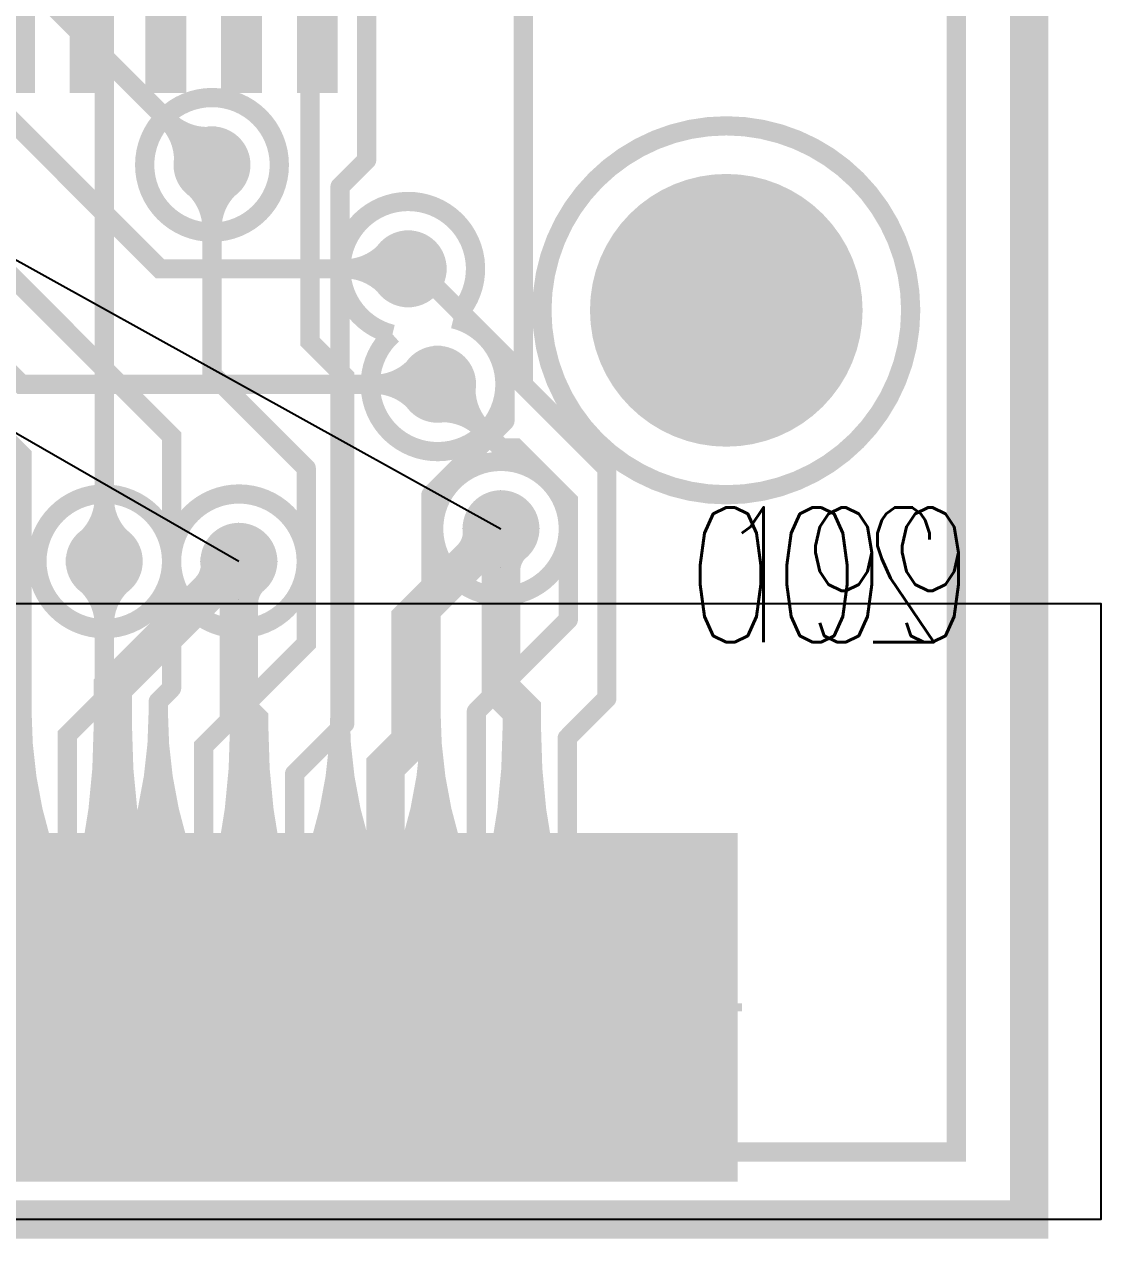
# Model space of a CAD drawing. Extents: x -4539 to 5978, y -4736 to 3041.
# Drawn here: x 2400.2 to 2680, y -5 to 310.5 of the extents above; entities that cross this region are included whole.
import ezdxf

# ---------------------------------------------------------------- set-up
doc = ezdxf.new("R2010")
doc.units = 0
for name, pattern in [('KEEPOUT_00000100', [2, 1, 1]), ('SIG_105', [2, 1, 1]), ('SIG_107', [2, 1, 1]), ('SIG_110', [2, 1, 1]), ('SIG_111', [2, 1, 1]), ('SIG_167', [2, 1, 1]), ('SIG_173', [2, 1, 1]), ('SIG_176', [2, 1, 1]), ('SIG_196', [2, 1, 1]), ('SIG_43', [2, 1, 1]), ('SIG_50', [2, 1, 1]), ('SIG_96', [2, 1, 1]), ('TRMIDX_4096', [2, 1, 1])]:
    doc.linetypes.add(name, pattern=pattern)
doc.layers.get('0').update_dxf_attribs({"color": 254, "linetype": 'CONTINUOUS'})
for name, color, linetype in [('BOARD_OUTLINE_00', 254, 'CONTINUOUS'), ('DIMENSION7_24', 254, 'CONTINUOUS'), ('DRIL_NPLTE_THRU_01', 16, 'CONTINUOUS'), ('DRIL_NPLTE_THRU_02', 2, 'CONTINUOUS'), ('DRIL_NPLTE_THRU_03', 34, 'CONTINUOUS'), ('DRIL_NPLTE_THRU_04', 96, 'CONTINUOUS'), ('DRIL_NPLTE_THRU_05', 6, 'CONTINUOUS'), ('DRIL_NPLTE_THRU_06', 176, 'CONTINUOUS'), ('DRIL_PLTE_THRU_01', 16, 'CONTINUOUS'), ('DRIL_PLTE_THRU_02', 2, 'CONTINUOUS'), ('DRIL_PLTE_THRU_03', 34, 'CONTINUOUS'), ('DRIL_PLTE_THRU_04', 96, 'CONTINUOUS'), ('DRIL_PLTE_THRU_05', 6, 'CONTINUOUS'), ('DRIL_PLTE_THRU_06', 176, 'CONTINUOUS'), ('DRIL_SYMBOL', 254, 'CONTINUOUS'), ('KEEPOUT_00', 43, 'CONTINUOUS'), ('LINK_00', 254, 'CONTINUOUS'), ('PADS_BOT', 5, 'CONTINUOUS'), ('PADS_INNER', 1, 'CONTINUOUS'), ('PADS_TOP', 1, 'CONTINUOUS'), ('PART_TOP_2DLINE_00', 6, 'CONTINUOUS'), ('POUR_OUTLINE_02', 56, 'CONTINUOUS'), ('POUR_OUTLINE_05', 216, 'CONTINUOUS'), ('POUR_VIATHERM_02', 56, 'CONTINUOUS'), ('POUR_VOID_02', 56, 'CONTINUOUS'), ('POUR_VOID_05', 216, 'CONTINUOUS'), ('TEAR_01', 1, 'CONTINUOUS'), ('TEAR_03', 43, 'CONTINUOUS'), ('TEAR_06', 5, 'CONTINUOUS'), ('TEXT_26', 6, 'CONTINUOUS'), ('TEXT_29', 130, 'CONTINUOUS'), ('TRACE_01', 1, 'CONTINUOUS'), ('TRACE_03', 43, 'CONTINUOUS'), ('TRACE_06', 5, 'CONTINUOUS'), ('VIAPTS', 1, 'CONTINUOUS')]:
    doc.layers.add(name, color=color, linetype=linetype)
doc.styles.add('W5', font='simplex', dxfattribs={"width": 0.75})

# ---------------------------------------------------------------- blocks, each defined once
blk = doc.blocks.new('BOARD_10')
at = {"layer": 'BOARD_OUTLINE_00', "const_width": 10}
blk.add_lwpolyline([(500, 274.8031496063), (500, -433.8582677165, -1), (500, -591.3385826772), (500, -1300), (1120.0787401575, -1300), (1120.0787401575, -1162.2047244094, -1), (1159.4488188976, -1162.2047244094), (1159.4488188976, -1300), (3161.4173228346, -1300), (3161.4173228346, -591.3385826772, -1), (3161.4173228346, -433.8582677165), (3161.4173228346, 274.8031496063)], format="xyb", close=True, dxfattribs=at)
blk = doc.blocks.new('D_2dfeghi_14')
at = {"layer": 'DIMENSION7_24', "linetype": 'TRMIDX_4096', "const_width": 1}
blk.add_lwpolyline([(0, 0), (0.0262467192, 0)], dxfattribs=at)
blk = doc.blocks.new('POUR_VOID_422')
at = {"layer": 'POUR_VOID_02', "const_width": 5}
blk.add_lwpolyline([(-3768.5002099738, -6226, 1), (-3733.4997900262, -6226, 1)], format="xyb", close=True, dxfattribs=at)
blk = doc.blocks.new('POUR_VOID_421')
at = {"layer": 'POUR_VOID_02', "const_width": 5}
blk.add_lwpolyline([(-3796.5002099738, -6329, 1), (-3761.4997900262, -6329, 1)], format="xyb", close=True, dxfattribs=at)
blk = doc.blocks.new('POUR_VOID_420')
at = {"layer": 'POUR_VOID_02', "const_width": 5}
blk.add_lwpolyline([(-3688.2677690289, -6265.9850656168, -4.0390839164), (-3704.0926246719, -6270.0149343832, -4.0390839164)], format="xyb", close=True, dxfattribs=at)
blk = doc.blocks.new('POUR_VOID_419')
at = {"layer": 'POUR_VOID_02', "const_width": 5}
blk.add_lwpolyline([(-3665.2561154856, -6263.7795275591, 1), (-3569.3895538058, -6263.7795275591, 1)], format="xyb", close=True, dxfattribs=at)
blk = doc.blocks.new('POUR_OUTLINE_418')
at = {"layer": 'POUR_OUTLINE_02', "const_width": 5}
blk.add_lwpolyline([(-3557.5, -5612.5), (-3557.5, -4942.5), (-6182.5, -4942.5), (-6182.5, -5617.5), (-6166.4375853018, -5617.5, -0.6912168539), (-6166.4375853018, -5802.5), (-6182.5, -5802.5), (-6182.5, -6482.5), (-5597.5, -6482.5), (-5597.5, -6359.8254855643, -0.1219180339), (-5590.7567979003, -6342.9308923885, -5.5162103576), (-5582.0691076115, -6334.2432020997, -0.5646462923), (-5522.5, -6359.8254855643), (-5522.5, -6482.5), (-3557.5, -6482.5), (-3557.5, -5807.5), (-3558.6176115486, -5807.5, -0.8063026749), (-3558.6176115486, -5612.5)], format="xyb", close=True, dxfattribs=at)
for name in ['POUR_VOID_422', 'POUR_VOID_419', 'POUR_VOID_420', 'POUR_VOID_421']:
    blk.add_blockref(name, (0, 0))
blk = doc.blocks.new('POUR_VIATHERM_809')
at = {"layer": 'POUR_VIATHERM_02'}
for points in [[(-3675.8823622047, -6310.5270341207), (-3675.8823622047, -6310.5270341207)], [(-3685.8823622047, -6320.5270341207), (-3685.8823622047, -6320.5270341207)], [(-3665.8823622047, -6320.5270341207), (-3665.8823622047, -6320.5270341207)], [(-3675.8823622047, -6330.5270341207), (-3675.8823622047, -6330.5270341207)]]:
    blk.add_lwpolyline(points, dxfattribs=at)
blk = doc.blocks.new('POUR_VIATHERM_810')
at = {"layer": 'POUR_VIATHERM_02'}
for points in [[(-3744, -6319), (-3744, -6319)], [(-3754, -6329), (-3754, -6329)], [(-3734, -6329), (-3734, -6329)], [(-3744, -6339), (-3744, -6339)]]:
    blk.add_lwpolyline(points, dxfattribs=at)
blk = doc.blocks.new('POUR_HEADER_0')
for name in ['POUR_OUTLINE_418', 'POUR_VIATHERM_809', 'POUR_VIATHERM_810']:
    blk.add_blockref(name, (6185, 6485))
blk = doc.blocks.new('POUR_VOID_169')
at = {"layer": 'POUR_VOID_05', "const_width": 5}
blk.add_lwpolyline([(-3836.7514698163, -6307.2512598425, 1), (-3801.7510498688, -6307.2512598425, 1)], format="xyb", close=True, dxfattribs=at)
blk = doc.blocks.new('POUR_VOID_167')
at = {"layer": 'POUR_VOID_05', "const_width": 5}
blk.add_lwpolyline([(-3768.5002099738, -6226, 1), (-3733.4997900262, -6226, 1)], format="xyb", close=True, dxfattribs=at)
blk = doc.blocks.new('POUR_VOID_166')
at = {"layer": 'POUR_VOID_05', "const_width": 5}
blk.add_lwpolyline([(-3761.5, -6328.9142782152, -408.3000609367), (-3761.5, -6329.0857217848, -408.3000609366)], format="xyb", close=True, dxfattribs=at)
blk = doc.blocks.new('POUR_VOID_165')
at = {"layer": 'POUR_VOID_05', "const_width": 5}
blk.add_lwpolyline([(-3688.2677690289, -6265.9850656168, -4.0390839164), (-3704.0926246719, -6270.0149343832, -4.0390839164)], format="xyb", close=True, dxfattribs=at)
blk = doc.blocks.new('POUR_VOID_164')
at = {"layer": 'POUR_VOID_05', "const_width": 5}
blk.add_lwpolyline([(-3665.2561154856, -6263.7795275591, 1), (-3569.3895538058, -6263.7795275591, 1)], format="xyb", close=True, dxfattribs=at)
blk = doc.blocks.new('POUR_VOID_163')
at = {"layer": 'POUR_VOID_05', "const_width": 5}
blk.add_lwpolyline([(-3693.3825721785, -6320.5270341207, 1), (-3658.382152231, -6320.5270341207, 1)], format="xyb", close=True, dxfattribs=at)
blk = doc.blocks.new('POUR_OUTLINE_162')
at = {"layer": 'POUR_OUTLINE_05', "const_width": 5}
blk.add_lwpolyline([(-3557.5, -5612.5), (-3557.5, -4942.5), (-6182.5, -4942.5), (-6182.5, -5617.5), (-6166.4375853018, -5617.5, -0.6912168539), (-6166.4375853018, -5802.5), (-6182.5, -5802.5), (-6182.5, -6482.5), (-5597.5, -6482.5), (-5597.5, -6359.8254855643, -0.1219180339), (-5590.7567979003, -6342.9308923885, -0.7113106089), (-5613.5581364829, -6318.9873753281, -4.1851028447), (-5600.7367979003, -6309.7151181102, -0.5975801462), (-5582.0691076115, -6334.2432020997, -0.5646462923), (-5522.5, -6359.8254855643), (-5522.5, -6482.5), (-3557.5, -6482.5), (-3557.5, -5807.5), (-3558.6176115486, -5807.5, -0.8063026749), (-3558.6176115486, -5612.5)], format="xyb", close=True, dxfattribs=at)
for name in ['POUR_VOID_167', 'POUR_VOID_164', 'POUR_VOID_165', 'POUR_VOID_169', 'POUR_VOID_163', 'POUR_VOID_166']:
    blk.add_blockref(name, (0, 0))
blk = doc.blocks.new('POUR_HEADER_3')
blk.add_blockref('POUR_OUTLINE_162', (6185, 6485))
blk = doc.blocks.new('KEEPOUT_20')
at = {"layer": 'KEEPOUT_00', "linetype": 'KEEPOUT_00000100'}
blk.add_lwpolyline([(0, 44.5898950131), (2718.0972178478, 44.5898950131), (2718.0972178478, -115.4101049869), (0, -115.4101049869)], close=True, dxfattribs=at)
blk = doc.blocks.new('PART_BODY_TOP_8')
at = {"layer": 'PART_TOP_2DLINE_00', "const_width": 5}
blk.add_lwpolyline([(0, 0), (0, 708.6614173228), (0.4326509186, 708.6614173228, 1), (0.4326509186, 866.1417322835), (0, 866.1417322835), (0, 1181.1023622047), (2661.4173228346, 1181.1023622047), (2661.4173228346, 866.1417322835), (2661.3927296588, 866.1417322835, 1), (2661.3927296588, 708.6614173228), (2661.4173228346, 708.6614173228), (2661.4173228346, 0), (659.4488188976, 0), (659.4488188976, 137.9472965879, 1), (620.0787401575, 137.9472965879), (620.0787401575, 0)], format="xyb", close=True, dxfattribs=at)
blk = doc.blocks.new('DRIL_SYMBOL_0')
at = {"layer": 'DRIL_SYMBOL', "const_width": 2}
for points in [[(0, -10), (0, 10)], [(-10, 0), (10, 0)]]:
    blk.add_lwpolyline(points, dxfattribs=at)
blk = doc.blocks.new('DRIL_HOLE_0')
blk.add_lwpolyline([(0, 0, 1), (0, 0, 1)], format="xyb", close=True)
blk.add_blockref('DRIL_SYMBOL_0', (0, 0))
blk = doc.blocks.new('PAD_2')
blk.add_lwpolyline([(0, 0, 1), (0, 0, 1)], format="xyb", close=True)
blk = doc.blocks.new('PAD_10')
at = {"const_width": 17.7165354331}
blk.add_lwpolyline([(-45.2755905512, 0), (45.2755905512, 0)], dxfattribs=at)
blk = doc.blocks.new('STK_TOP_13')
at = {"layer": 'DRIL_NPLTE_THRU_01'}
blk.add_blockref('DRIL_HOLE_0', (0, 0), dxfattribs=at)
at = {"layer": 'DRIL_NPLTE_THRU_02'}
blk.add_blockref('DRIL_HOLE_0', (0, 0), dxfattribs=at)
at = {"layer": 'DRIL_NPLTE_THRU_03'}
blk.add_blockref('DRIL_HOLE_0', (0, 0), dxfattribs=at)
at = {"layer": 'DRIL_NPLTE_THRU_04'}
blk.add_blockref('DRIL_HOLE_0', (0, 0), dxfattribs=at)
at = {"layer": 'DRIL_NPLTE_THRU_05'}
blk.add_blockref('DRIL_HOLE_0', (0, 0), dxfattribs=at)
at = {"layer": 'DRIL_NPLTE_THRU_06'}
blk.add_blockref('DRIL_HOLE_0', (0, 0), dxfattribs=at)
at = {"layer": 'PADS_BOT'}
blk.add_blockref('PAD_2', (0, 0), dxfattribs=at)
at = {"layer": 'PADS_INNER'}
blk.add_blockref('PAD_2', (0, 0), dxfattribs=at)
at = {"layer": 'PADS_TOP', "rotation": 90}
blk.add_blockref('PAD_10', (0, 0), dxfattribs=at)
blk = doc.blocks.new('STK_TOP_12')
at = {"layer": 'DRIL_NPLTE_THRU_01'}
blk.add_blockref('DRIL_HOLE_0', (0, 0), dxfattribs=at)
at = {"layer": 'DRIL_NPLTE_THRU_02'}
blk.add_blockref('DRIL_HOLE_0', (0, 0), dxfattribs=at)
at = {"layer": 'DRIL_NPLTE_THRU_03'}
blk.add_blockref('DRIL_HOLE_0', (0, 0), dxfattribs=at)
at = {"layer": 'DRIL_NPLTE_THRU_04'}
blk.add_blockref('DRIL_HOLE_0', (0, 0), dxfattribs=at)
at = {"layer": 'DRIL_NPLTE_THRU_05'}
blk.add_blockref('DRIL_HOLE_0', (0, 0), dxfattribs=at)
at = {"layer": 'DRIL_NPLTE_THRU_06'}
blk.add_blockref('DRIL_HOLE_0', (0, 0), dxfattribs=at)
at = {"layer": 'PADS_BOT', "rotation": 90}
blk.add_blockref('PAD_10', (0, 0), dxfattribs=at)
at = {"layer": 'PADS_INNER'}
blk.add_blockref('PAD_2', (0, 0), dxfattribs=at)
at = {"layer": 'PADS_TOP'}
blk.add_blockref('PAD_2', (0, 0), dxfattribs=at)
blk = doc.blocks.new('DRIL_SYMBOL_70$8661417323')
at = {"layer": 'DRIL_SYMBOL', "const_width": 2}
for points in [[(0, -10), (0, 10)], [(-10, 0), (10, 0)]]:
    blk.add_lwpolyline(points, dxfattribs=at)
blk = doc.blocks.new('DRIL_HOLE_70$8661417323')
at = {"const_width": 35.4330708661}
blk.add_lwpolyline([(-17.7165354331, 0, 1), (17.7165354331, 0, 1)], format="xyb", close=True, dxfattribs=at)
blk.add_blockref('DRIL_SYMBOL_70$8661417323', (0, 0))
blk = doc.blocks.new('PAD_11')
at = {"const_width": 35.4330708661}
blk.add_lwpolyline([(0, -17.7165354331, 1), (0, 17.7165354331, 1)], format="xyb", close=True, dxfattribs=at)
blk = doc.blocks.new('STK_TOP_14')
at = {"layer": 'DRIL_NPLTE_THRU_01'}
blk.add_blockref('DRIL_HOLE_70$8661417323', (0, 0), dxfattribs=at)
at = {"layer": 'DRIL_NPLTE_THRU_02'}
blk.add_blockref('DRIL_HOLE_70$8661417323', (0, 0), dxfattribs=at)
at = {"layer": 'DRIL_NPLTE_THRU_03'}
blk.add_blockref('DRIL_HOLE_70$8661417323', (0, 0), dxfattribs=at)
at = {"layer": 'DRIL_NPLTE_THRU_04'}
blk.add_blockref('DRIL_HOLE_70$8661417323', (0, 0), dxfattribs=at)
at = {"layer": 'DRIL_NPLTE_THRU_05'}
blk.add_blockref('DRIL_HOLE_70$8661417323', (0, 0), dxfattribs=at)
at = {"layer": 'DRIL_NPLTE_THRU_06'}
blk.add_blockref('DRIL_HOLE_70$8661417323', (0, 0), dxfattribs=at)
at = {"layer": 'PADS_BOT'}
blk.add_blockref('PAD_11', (0, 0), dxfattribs=at)
at = {"layer": 'PADS_INNER'}
blk.add_blockref('PAD_11', (0, 0), dxfattribs=at)
at = {"layer": 'PADS_TOP'}
blk.add_blockref('PAD_11', (0, 0), dxfattribs=at)
blk = doc.blocks.new('SYM_TOP_10')
for name, p in [('PART_BODY_TOP_8', (0, 0)), ('STK_TOP_14', (2582.6771653543, 236.2204724409)), ('STK_TOP_13', (2399.6062992126, 55.1181102362)), ('STK_TOP_12', (2411.4173228346, 55.1181102362)), ('STK_TOP_13', (2423.2283464567, 55.1181102362)), ('STK_TOP_12', (2435.0393700787, 55.1181102362)), ('STK_TOP_13', (2446.8503937008, 55.1181102362)), ('STK_TOP_12', (2458.6614173228, 55.1181102362)), ('STK_TOP_13', (2470.4724409449, 55.1181102362)), ('STK_TOP_12', (2482.2834645669, 55.1181102362)), ('STK_TOP_13', (2494.094488189, 55.1181102362)), ('STK_TOP_12', (2505.905511811, 55.1181102362)), ('STK_TOP_13', (2517.7165354331, 55.1181102362)), ('STK_TOP_12', (2529.5275590551, 55.1181102362)), ('STK_TOP_13', (2541.3385826772, 55.1181102362)), ('STK_TOP_12', (2553.1496062992, 55.1181102362)), ('STK_TOP_13', (2564.9606299213, 55.1181102362)), ('STK_TOP_12', (2576.7716535433, 55.1181102362))]:
    blk.add_blockref(name, p)
blk = doc.blocks.new('PART_TOP_35')
blk.add_blockref('SYM_TOP_10', (0, 0))
blk = doc.blocks.new('PAD_12')
at = {"const_width": 10.6299212598}
blk.add_lwpolyline([(-27.5590551181, 0), (27.5590551181, 0)], dxfattribs=at)
blk = doc.blocks.new('STK_BOT_15')
at = {"layer": 'DRIL_NPLTE_THRU_01'}
blk.add_blockref('DRIL_HOLE_0', (0, 0), dxfattribs=at)
at = {"layer": 'DRIL_NPLTE_THRU_02'}
blk.add_blockref('DRIL_HOLE_0', (0, 0), dxfattribs=at)
at = {"layer": 'DRIL_NPLTE_THRU_03'}
blk.add_blockref('DRIL_HOLE_0', (0, 0), dxfattribs=at)
at = {"layer": 'DRIL_NPLTE_THRU_04'}
blk.add_blockref('DRIL_HOLE_0', (0, 0), dxfattribs=at)
at = {"layer": 'DRIL_NPLTE_THRU_05'}
blk.add_blockref('DRIL_HOLE_0', (0, 0), dxfattribs=at)
at = {"layer": 'DRIL_NPLTE_THRU_06'}
blk.add_blockref('DRIL_HOLE_0', (0, 0), dxfattribs=at)
at = {"layer": 'PADS_BOT'}
blk.add_blockref('PAD_12', (0, 0), dxfattribs=at)
at = {"layer": 'PADS_INNER'}
blk.add_blockref('PAD_2', (0, 0), dxfattribs=at)
at = {"layer": 'PADS_TOP'}
blk.add_blockref('PAD_2', (0, 0), dxfattribs=at)
blk = doc.blocks.new('SYM_BOT_11')
for p in [(389.7637795276, -147.6377952756), (389.7637795276, -167.3228346457), (389.7637795276, -187.0078740157), (389.7637795276, -206.6929133858), (389.7637795276, -226.3779527559)]:
    blk.add_blockref('STK_BOT_15', p)
blk = doc.blocks.new('PART_BOT_37')
blk.add_blockref('SYM_BOT_11', (0, 0))
blk = doc.blocks.new('SMOOTH_5')
at = {"const_width": 2.5}
blk.add_lwpolyline([(-1.25, 0, 1), (1.25, 0, 1)], format="xyb", close=True, dxfattribs=at)
blk = doc.blocks.new('TEAR_2008008000184')
at = {"const_width": 5}
for points in [[(0, 16.5, -0.1962618062), (-4.1991338583, 6.2142782152)], [(0, 16.5, -0.06772931), (-1.2387664042, 7.3969816273)], [(0, 16.5, 0.1962618062), (4.1991338583, 6.2142782152)], [(0, 16.5, 0.06772931), (1.2387664042, 7.3969816273)]]:
    blk.add_lwpolyline(points, format="xyb", dxfattribs=at)
for p in [(0, 16.5), (0, 16.5), (0, 16.5), (0, 16.5), (-1.2387664042, 7.3969816273), (1.2387664042, 7.3969816273), (-4.1991338583, 6.2142782152), (4.1991338583, 6.2142782152)]:
    blk.add_blockref('SMOOTH_5', p)
blk = doc.blocks.new('TRACE_1892')
at = {"layer": 'TRACE_01', "linetype": 'SIG_43', "const_width": 5}
blk.add_lwpolyline([(2368.5, 484.5), (2368.5, 457.3324934383), (2421, 404.8324934383), (2421, 171)], dxfattribs=at)
at = {"layer": 'TEAR_01'}
blk.add_blockref('TEAR_2008008000184', (2421, 171), dxfattribs=at)
at = {"layer": 'TRACE_01'}
blk.add_blockref('SMOOTH_5', (2421, 171), dxfattribs=at)
blk = doc.blocks.new('TEAR_2008008000185')
at = {"const_width": 5}
for points in [[(0, -16.5, 0.1962618062), (-4.1991338583, -6.2142782152)], [(0, -16.5, 0.06772931), (-1.2387664042, -7.3969816273)], [(0, -16.5, -0.1962618062), (4.1991338583, -6.2142782152)], [(0, -16.5, -0.06772931), (1.2387664042, -7.3969816273)]]:
    blk.add_lwpolyline(points, format="xyb", dxfattribs=at)
for p in [(-4.1991338583, -6.2142782152), (-1.2387664042, -7.3969816273), (1.2387664042, -7.3969816273), (4.1991338583, -6.2142782152), (0, -16.5), (0, -16.5), (0, -16.5), (0, -16.5)]:
    blk.add_blockref('SMOOTH_5', p)
blk = doc.blocks.new('TRACE_390')
at = {"layer": 'TRACE_06', "linetype": 'SIG_43', "const_width": 5}
blk.add_lwpolyline([(2411.4173228346, 55.1181102362), (2411.4173228346, 125.905511811), (2421, 135.4881889764), (2421, 171)], dxfattribs=at)
at = {"layer": 'TEAR_06'}
blk.add_blockref('TEAR_2008008000185', (2421, 171), dxfattribs=at)
at = {"layer": 'TRACE_06'}
for p in [(2421, 171), (2421, 135.4881889764), (2411.4173228346, 125.905511811), (2411.4173228346, 55.1181102362)]:
    blk.add_blockref('SMOOTH_5', p, dxfattribs=at)
blk = doc.blocks.new('TEAR_2008008000213')
at = {"const_width": 5}
for points in [[(0, 76.9960629921, -0.0739151581), (-5.0866141732, 42.7755905512)], [(0, 76.9960629921, 0.0739151581), (5.0866141732, 42.7755905512)]]:
    blk.add_lwpolyline(points, format="xyb", dxfattribs=at)
blk.add_lwpolyline([(0, 76.9960629921), (0, 42.7755905512)], dxfattribs=at)
for p in [(0, 76.9960629921), (0, 76.9960629921), (0, 76.9960629921), (-5.0866141732, 42.7755905512), (0, 42.7755905512), (5.0866141732, 42.7755905512)]:
    blk.add_blockref('SMOOTH_5', p)
blk = doc.blocks.new('TRACE_1952')
at = {"layer": 'TRACE_06', "linetype": 'SIG_50', "const_width": 5}
blk.add_lwpolyline([(2435.0393700787, 134.592152231), (2435.0393700787, 55.1181102362)], dxfattribs=at)
at = {"layer": 'TEAR_06'}
blk.add_blockref('TEAR_2008008000213', (2435.0393700787, 55.1181102362), dxfattribs=at)
at = {"layer": 'TRACE_06'}
for p in [(2435.0393700787, 134.592152231), (2435.0393700787, 55.1181102362)]:
    blk.add_blockref('SMOOTH_5', p, dxfattribs=at)
blk = doc.blocks.new('TEAR_2008008000215')
at = {"const_width": 5}
for points in [[(11.6672703412, -11.6672703412, -0.1962619447), (7.3633858268, -1.4249343832)], [(11.6672703412, -11.6672703412, -0.0677293976), (6.1064041995, -4.3545144357)], [(11.6672703412, -11.6672703412, 0.1962619447), (1.4249343832, -7.3633858268)], [(11.6672703412, -11.6672703412, 0.0677293976), (4.3545144357, -6.1064041995)]]:
    blk.add_lwpolyline(points, format="xyb", dxfattribs=at)
for p in [(7.3633858268, -1.4249343832), (6.1064041995, -4.3545144357), (1.4249343832, -7.3633858268), (4.3545144357, -6.1064041995), (11.6672703412, -11.6672703412), (11.6672703412, -11.6672703412), (11.6672703412, -11.6672703412), (11.6672703412, -11.6672703412)]:
    blk.add_blockref('SMOOTH_5', p)
blk = doc.blocks.new('TRACE_408')
at = {"layer": 'TRACE_06', "linetype": 'SIG_50', "const_width": 5}
blk.add_lwpolyline([(2380, 262), (2438.5, 203.5), (2438.5, 171)], dxfattribs=at)
at = {"layer": 'TEAR_06'}
blk.add_blockref('TEAR_2008008000215', (2380, 262), dxfattribs=at)
at = {"layer": 'TRACE_06'}
for p in [(2380, 262), (2438.5, 203.5), (2438.5, 171)]:
    blk.add_blockref('SMOOTH_5', p, dxfattribs=at)
blk = doc.blocks.new('TEAR_2008008000453')
at = {"const_width": 5}
for points in [[(11.6672703412, -11.6672703412, -0.1962619447), (7.3633858268, -1.4249343832)], [(11.6672703412, -11.6672703412, -0.0677293976), (6.1064041995, -4.3545144357)], [(11.6672703412, -11.6672703412, 0.1962619447), (1.4249343832, -7.3633858268)], [(11.6672703412, -11.6672703412, 0.0677293976), (4.3545144357, -6.1064041995)]]:
    blk.add_lwpolyline(points, format="xyb", dxfattribs=at)
for p in [(7.3633858268, -1.4249343832), (6.1064041995, -4.3545144357), (1.4249343832, -7.3633858268), (4.3545144357, -6.1064041995), (11.6672703412, -11.6672703412), (11.6672703412, -11.6672703412), (11.6672703412, -11.6672703412), (11.6672703412, -11.6672703412)]:
    blk.add_blockref('SMOOTH_5', p)
blk = doc.blocks.new('TEAR_2008008000454')
at = {"const_width": 5}
for points in [[(0, 76.9960629921, -0.0739151581), (-5.0866141732, 42.7755905512)], [(0, 76.9960629921, 0.0739151581), (5.0866141732, 42.7755905512)]]:
    blk.add_lwpolyline(points, format="xyb", dxfattribs=at)
blk.add_lwpolyline([(0, 76.9960629921), (0, 42.7755905512)], dxfattribs=at)
for p in [(0, 76.9960629921), (0, 76.9960629921), (0, 76.9960629921), (-5.0866141732, 42.7755905512), (0, 42.7755905512), (5.0866141732, 42.7755905512)]:
    blk.add_blockref('SMOOTH_5', p)
blk = doc.blocks.new('TRACE_682')
at = {"layer": 'TRACE_01', "linetype": 'SIG_96', "const_width": 5}
blk.add_lwpolyline([(2357, 234), (2375.4163779528, 215.5836220472), (2382.6625984252, 215.5836220472), (2399.6062992126, 198.6399212598), (2399.6062992126, 55.1181102362)], dxfattribs=at)
at = {"layer": 'TEAR_01'}
for name, p in [('TEAR_2008008000453', (2357, 234)), ('TEAR_2008008000454', (2399.6062992126, 55.1181102362))]:
    blk.add_blockref(name, p, dxfattribs=at)
at = {"layer": 'TRACE_01'}
for p in [(2357, 234), (2375.4163779528, 215.5836220472), (2382.6625984252, 215.5836220472), (2399.6062992126, 198.6399212598), (2399.6062992126, 55.1181102362)]:
    blk.add_blockref('SMOOTH_5', p, dxfattribs=at)
blk = doc.blocks.new('TEAR_2008008000499')
at = {"const_width": 5}
for points in [[(0, 76.9960629921, -0.0739151581), (-5.0866141732, 42.7755905512)], [(0, 76.9960629921, 0.0739151581), (5.0866141732, 42.7755905512)]]:
    blk.add_lwpolyline(points, format="xyb", dxfattribs=at)
blk.add_lwpolyline([(0, 76.9960629921), (0, 42.7755905512)], dxfattribs=at)
for p in [(0, 76.9960629921), (0, 76.9960629921), (0, 76.9960629921), (-5.0866141732, 42.7755905512), (0, 42.7755905512), (5.0866141732, 42.7755905512)]:
    blk.add_blockref('SMOOTH_5', p)
blk = doc.blocks.new('TRACE_2344')
at = {"layer": 'TRACE_06', "linetype": 'SIG_105', "const_width": 5}
blk.add_lwpolyline([(2482.2834645669, 268.3466404199), (2482.2834645669, 55.1181102362)], dxfattribs=at)
at = {"layer": 'TEAR_06'}
blk.add_blockref('TEAR_2008008000499', (2482.2834645669, 55.1181102362), dxfattribs=at)
at = {"layer": 'TRACE_06'}
for p in [(2482.2834645669, 268.3466404199), (2482.2834645669, 55.1181102362)]:
    blk.add_blockref('SMOOTH_5', p, dxfattribs=at)
blk = doc.blocks.new('TEAR_2008008000508')
at = {"const_width": 5}
for points in [[(0, 76.9960629921, -0.0739151581), (-5.0866141732, 42.7755905512)], [(0, 76.9960629921, 0.0739151581), (5.0866141732, 42.7755905512)]]:
    blk.add_lwpolyline(points, format="xyb", dxfattribs=at)
blk.add_lwpolyline([(0, 76.9960629921), (0, 42.7755905512)], dxfattribs=at)
for p in [(0, 76.9960629921), (0, 76.9960629921), (0, 76.9960629921), (-5.0866141732, 42.7755905512), (0, 42.7755905512), (5.0866141732, 42.7755905512)]:
    blk.add_blockref('SMOOTH_5', p)
blk = doc.blocks.new('TRACE_2358')
at = {"layer": 'TRACE_06', "linetype": 'SIG_107', "const_width": 5}
blk.add_lwpolyline([(2505.905511811, 188.2633595801), (2505.905511811, 55.1181102362)], dxfattribs=at)
at = {"layer": 'TEAR_06'}
blk.add_blockref('TEAR_2008008000508', (2505.905511811, 55.1181102362), dxfattribs=at)
at = {"layer": 'TRACE_06'}
for p in [(2505.905511811, 188.2633595801), (2505.905511811, 55.1181102362)]:
    blk.add_blockref('SMOOTH_5', p, dxfattribs=at)
blk = doc.blocks.new('TEAR_2008008000509')
at = {"const_width": 5}
for points in [[(-16.5, 0, 0.1962618062), (-6.2142782152, 4.1991338583)], [(-16.5, 0, 0.06772931), (-7.3969816273, 1.2387664042)], [(-16.5, 0, -0.1962618062), (-6.2142782152, -4.1991338583)], [(-16.5, 0, -0.06772931), (-7.3969816273, -1.2387664042)]]:
    blk.add_lwpolyline(points, format="xyb", dxfattribs=at)
for p in [(-6.2142782152, 4.1991338583), (-7.3969816273, 1.2387664042), (-16.5, 0), (-16.5, 0), (-16.5, 0), (-16.5, 0), (-7.3969816273, -1.2387664042), (-6.2142782152, -4.1991338583)]:
    blk.add_blockref('SMOOTH_5', p)
blk = doc.blocks.new('TRACE_2352')
at = {"layer": 'TRACE_03', "linetype": 'SIG_107', "const_width": 5}
blk.add_lwpolyline([(1878.1396325459, 484.3566141732), (1878.1396325459, 477.1078740157), (1913.3534908136, 441.894015748), (1953.286167979, 441.894015748), (1988.5, 406.680183727), (1988.5, 405.7512598425), (2081.2701049869, 312.9811548556), (2369.5188451444, 312.9811548556), (2435.5, 247), (2500, 247)], dxfattribs=at)
at = {"layer": 'TEAR_03'}
blk.add_blockref('TEAR_2008008000509', (2500, 247), dxfattribs=at)
at = {"layer": 'TRACE_03'}
for p in [(1878.1396325459, 484.3566141732), (1878.1396325459, 477.1078740157), (1913.3534908136, 441.894015748), (1953.286167979, 441.894015748), (1988.5, 406.680183727), (1988.5, 405.7512598425), (2081.2701049869, 312.9811548556), (2369.5188451444, 312.9811548556), (2435.5, 247), (2500, 247)]:
    blk.add_blockref('SMOOTH_5', p, dxfattribs=at)
blk = doc.blocks.new('TEAR_2008008000525')
at = {"const_width": 5}
for points in [[(0, -16.5, 0.1962618062), (-4.1991338583, -6.2142782152)], [(0, -16.5, 0.06772931), (-1.2387664042, -7.3969816273)], [(0, -16.5, -0.1962618062), (4.1991338583, -6.2142782152)], [(0, -16.5, -0.06772931), (1.2387664042, -7.3969816273)]]:
    blk.add_lwpolyline(points, format="xyb", dxfattribs=at)
for p in [(-4.1991338583, -6.2142782152), (-1.2387664042, -7.3969816273), (1.2387664042, -7.3969816273), (4.1991338583, -6.2142782152), (0, -16.5), (0, -16.5), (0, -16.5), (0, -16.5)]:
    blk.add_blockref('SMOOTH_5', p)
blk = doc.blocks.new('TRACE_2372')
at = {"layer": 'TRACE_01', "linetype": 'SIG_110', "const_width": 5}
blk.add_lwpolyline([(2449, 219.6781102362), (2449, 274)], dxfattribs=at)
at = {"layer": 'TEAR_01'}
blk.add_blockref('TEAR_2008008000525', (2449, 274), dxfattribs=at)
at = {"layer": 'TRACE_01'}
for p in [(2449, 274), (2449, 219.6781102362)]:
    blk.add_blockref('SMOOTH_5', p, dxfattribs=at)
blk = doc.blocks.new('TEAR_2008008000526')
at = {"const_width": 5}
for points in [[(11.6672703412, -11.6672703412, -0.1962619447), (7.3633858268, -1.4249343832)], [(11.6672703412, -11.6672703412, -0.0677293976), (6.1064041995, -4.3545144357)], [(11.6672703412, -11.6672703412, 0.1962619447), (1.4249343832, -7.3633858268)], [(11.6672703412, -11.6672703412, 0.0677293976), (4.3545144357, -6.1064041995)]]:
    blk.add_lwpolyline(points, format="xyb", dxfattribs=at)
for p in [(7.3633858268, -1.4249343832), (6.1064041995, -4.3545144357), (1.4249343832, -7.3633858268), (4.3545144357, -6.1064041995), (11.6672703412, -11.6672703412), (11.6672703412, -11.6672703412), (11.6672703412, -11.6672703412), (11.6672703412, -11.6672703412)]:
    blk.add_blockref('SMOOTH_5', p)
blk = doc.blocks.new('TEAR_2008008000527')
at = {"const_width": 5}
for points in [[(-11.6672703412, 11.6672703412, 0.1962619447), (-1.4249343832, 7.3633858268)], [(-11.6672703412, 11.6672703412, -0.1962619447), (-7.3633858268, 1.4249343832)], [(-11.6672703412, 11.6672703412, 0.0677293976), (-4.3545144357, 6.1064041995)], [(-11.6672703412, 11.6672703412, -0.0677293976), (-6.1064041995, 4.3545144357)]]:
    blk.add_lwpolyline(points, format="xyb", dxfattribs=at)
for p in [(-11.6672703412, 11.6672703412), (-11.6672703412, 11.6672703412), (-11.6672703412, 11.6672703412), (-11.6672703412, 11.6672703412), (-1.4249343832, 7.3633858268), (-6.1064041995, 4.3545144357), (-4.3545144357, 6.1064041995), (-7.3633858268, 1.4249343832)]:
    blk.add_blockref('SMOOTH_5', p)
blk = doc.blocks.new('TRACE_1414')
at = {"layer": 'TRACE_03', "linetype": 'SIG_110', "const_width": 5}
blk.add_lwpolyline([(2040, 451), (2149.381023622, 341.618976378), (2381.381023622, 341.618976378), (2449, 274)], dxfattribs=at)
at = {"layer": 'TEAR_03'}
for name, p in [('TEAR_2008008000526', (2040, 451)), ('TEAR_2008008000527', (2449, 274))]:
    blk.add_blockref(name, p, dxfattribs=at)
at = {"layer": 'TRACE_03'}
for p in [(2040, 451), (2149.381023622, 341.618976378), (2381.381023622, 341.618976378), (2449, 274)]:
    blk.add_blockref('SMOOTH_5', p, dxfattribs=at)
blk = doc.blocks.new('TEAR_2008008000530')
at = {"const_width": 5}
for points in [[(11.6672703412, -11.6672703412, -0.1962619447), (7.3633858268, -1.4249343832)], [(11.6672703412, -11.6672703412, -0.0677293976), (6.1064041995, -4.3545144357)], [(11.6672703412, -11.6672703412, 0.1962619447), (1.4249343832, -7.3633858268)], [(11.6672703412, -11.6672703412, 0.0677293976), (4.3545144357, -6.1064041995)]]:
    blk.add_lwpolyline(points, format="xyb", dxfattribs=at)
for p in [(7.3633858268, -1.4249343832), (6.1064041995, -4.3545144357), (1.4249343832, -7.3633858268), (4.3545144357, -6.1064041995), (11.6672703412, -11.6672703412), (11.6672703412, -11.6672703412), (11.6672703412, -11.6672703412), (11.6672703412, -11.6672703412)]:
    blk.add_blockref('SMOOTH_5', p)
blk = doc.blocks.new('TRACE_788')
at = {"layer": 'TRACE_01', "linetype": 'SIG_111', "const_width": 5}
blk.add_lwpolyline([(2416, 473), (2474.5, 414.5), (2474.5, 228.0357480315), (2483.5, 219.0357480315), (2483.5, 172.4127034121)], dxfattribs=at)
at = {"layer": 'TEAR_01'}
blk.add_blockref('TEAR_2008008000530', (2416, 473), dxfattribs=at)
at = {"layer": 'TRACE_01'}
for p in [(2416, 473), (2474.5, 414.5), (2474.5, 228.0357480315), (2483.5, 219.0357480315), (2483.5, 172.4127034121)]:
    blk.add_blockref('SMOOTH_5', p, dxfattribs=at)
blk = doc.blocks.new('TRACE_814')
at = {"layer": 'TRACE_01', "linetype": 'SIG_167', "const_width": 5}
blk.add_lwpolyline([(2386, 502), (2411.7487401575, 502), (2529.9418635171, 383.8068766404), (2529.9418635171, 216.8538845144), (2551.6176377953, 195.1781102362), (2551.6176377953, 171.2148031496)], dxfattribs=at)
at = {"layer": 'TRACE_01'}
for p in [(2529.9418635171, 216.8538845144), (2551.6176377953, 195.1781102362), (2551.6176377953, 171.2148031496)]:
    blk.add_blockref('SMOOTH_5', p, dxfattribs=at)
blk = doc.blocks.new('SMOOTH_10')
at = {"const_width": 5}
blk.add_lwpolyline([(-2.5, 0, 1), (2.5, 0, 1)], format="xyb", close=True, dxfattribs=at)
blk = doc.blocks.new('TEAR_2008008000882')
at = {"const_width": 10}
for points in [[(0, -11, 0.1962617181), (-2.7994225722, -4.1428608924)], [(0, -11, -0.1962617181), (2.7994225722, -4.1428608924)]]:
    blk.add_lwpolyline(points, format="xyb", dxfattribs=at)
for p in [(-2.7994225722, -4.1428608924), (2.7994225722, -4.1428608924), (0, -11), (0, -11)]:
    blk.add_blockref('SMOOTH_10', p)
blk = doc.blocks.new('TEAR_2008008000883')
at = {"const_width": 10}
for points in [[(0, 72.4960629921, -0.0477889481), (-3.0866141732, 40.2755905512)], [(0, 72.4960629921, 0.0477889481), (3.0866141732, 40.2755905512)]]:
    blk.add_lwpolyline(points, format="xyb", dxfattribs=at)
for p in [(0, 72.4960629921), (0, 72.4960629921), (-3.0866141732, 40.2755905512), (3.0866141732, 40.2755905512)]:
    blk.add_blockref('SMOOTH_10', p)
blk = doc.blocks.new('TRACE_952')
at = {"layer": 'TRACE_06', "linetype": 'SIG_173', "const_width": 10}
blk.add_lwpolyline([(2524.1176377953, 179.4729658793), (2524.1176377953, 137.6382939633), (2529.5275590551, 132.2283727034), (2529.5275590551, 55.1181102362)], dxfattribs=at)
at = {"layer": 'TEAR_06'}
for name, p in [('TEAR_2008008000882', (2524.1176377953, 179.4729658793)), ('TEAR_2008008000883', (2529.5275590551, 55.1181102362))]:
    blk.add_blockref(name, p, dxfattribs=at)
at = {"layer": 'TRACE_06'}
for p in [(2524.1176377953, 179.4729658793), (2524.1176377953, 137.6382939633), (2529.5275590551, 132.2283727034), (2529.5275590551, 55.1181102362)]:
    blk.add_blockref('SMOOTH_10', p, dxfattribs=at)
blk = doc.blocks.new('TEAR_2008008000884')
at = {"const_width": 10}
for points in [[(-7.7781627297, -7.7781627297, 0.1962613607), (-4.9089238845, -0.9499475066)], [(-7.7781627297, -7.7781627297, -0.1962613607), (-0.9499475066, -4.9089238845)]]:
    blk.add_lwpolyline(points, format="xyb", dxfattribs=at)
for p in [(-4.9089238845, -0.9499475066), (-0.9499475066, -4.9089238845), (-7.7781627297, -7.7781627297), (-7.7781627297, -7.7781627297)]:
    blk.add_blockref('SMOOTH_10', p)
blk = doc.blocks.new('TRACE_688')
at = {"layer": 'TRACE_01', "linetype": 'SIG_173', "const_width": 10}
blk.add_lwpolyline([(2494.094488189, 55.1181102362), (2494.094488189, 117.7085564304), (2500.6082677165, 124.222335958), (2500.6082677165, 155.9635958005), (2524.1176377953, 179.4729658793)], dxfattribs=at)
at = {"layer": 'TEAR_01'}
blk.add_blockref('TEAR_2008008000884', (2524.1176377953, 179.4729658793), dxfattribs=at)
at = {"layer": 'TRACE_01'}
for p in [(2524.1176377953, 179.4729658793), (2500.6082677165, 155.9635958005), (2500.6082677165, 124.222335958), (2494.094488189, 117.7085564304), (2494.094488189, 55.1181102362)]:
    blk.add_blockref('SMOOTH_10', p, dxfattribs=at)
blk = doc.blocks.new('TEAR_2008008000885')
at = {"const_width": 10}
for points in [[(0, -11, 0.1962617181), (-2.7994225722, -4.1428608924)], [(0, -11, -0.1962617181), (2.7994225722, -4.1428608924)]]:
    blk.add_lwpolyline(points, format="xyb", dxfattribs=at)
for p in [(-2.7994225722, -4.1428608924), (2.7994225722, -4.1428608924), (0, -11), (0, -11)]:
    blk.add_blockref('SMOOTH_10', p)
blk = doc.blocks.new('TEAR_2008008000886')
at = {"const_width": 10}
for points in [[(0, 72.4960629921, -0.0477889481), (-3.0866141732, 40.2755905512)], [(0, 72.4960629921, 0.0477889481), (3.0866141732, 40.2755905512)]]:
    blk.add_lwpolyline(points, format="xyb", dxfattribs=at)
for p in [(0, 72.4960629921), (0, 72.4960629921), (-3.0866141732, 40.2755905512), (3.0866141732, 40.2755905512)]:
    blk.add_blockref('SMOOTH_10', p)
blk = doc.blocks.new('TRACE_936')
at = {"layer": 'TRACE_06', "linetype": 'SIG_173', "const_width": 10}
blk.add_lwpolyline([(2456, 171), (2456, 132.0275590551), (2458.6614173228, 129.3661417323), (2458.6614173228, 55.1181102362)], dxfattribs=at)
at = {"layer": 'TEAR_06'}
for name, p in [('TEAR_2008008000885', (2456, 171)), ('TEAR_2008008000886', (2458.6614173228, 55.1181102362))]:
    blk.add_blockref(name, p, dxfattribs=at)
at = {"layer": 'TRACE_06'}
for p in [(2456, 171), (2456, 132.0275590551), (2458.6614173228, 129.3661417323), (2458.6614173228, 55.1181102362)]:
    blk.add_blockref('SMOOTH_10', p, dxfattribs=at)
blk = doc.blocks.new('TEAR_2008008000887')
at = {"const_width": 10}
for points in [[(0, 72.4960629921, -0.0477889481), (-3.0866141732, 40.2755905512)], [(0, 72.4960629921, 0.0477889481), (3.0866141732, 40.2755905512)]]:
    blk.add_lwpolyline(points, format="xyb", dxfattribs=at)
for p in [(0, 72.4960629921), (0, 72.4960629921), (-3.0866141732, 40.2755905512), (3.0866141732, 40.2755905512)]:
    blk.add_blockref('SMOOTH_10', p)
blk = doc.blocks.new('TEAR_2008008000888')
at = {"const_width": 10}
for points in [[(-7.7781627297, -7.7781627297, 0.1962613607), (-4.9089238845, -0.9499475066)], [(-7.7781627297, -7.7781627297, -0.1962613607), (-0.9499475066, -4.9089238845)]]:
    blk.add_lwpolyline(points, format="xyb", dxfattribs=at)
for p in [(-4.9089238845, -0.9499475066), (-0.9499475066, -4.9089238845), (-7.7781627297, -7.7781627297), (-7.7781627297, -7.7781627297)]:
    blk.add_blockref('SMOOTH_10', p)
blk = doc.blocks.new('TRACE_198')
at = {"layer": 'TRACE_01', "linetype": 'SIG_173', "const_width": 10}
blk.add_lwpolyline([(2423.2283464567, 55.1181102362), (2423.2283464567, 138.2283464567), (2456, 171)], dxfattribs=at)
at = {"layer": 'TEAR_01'}
for name, p in [('TEAR_2008008000888', (2456, 171)), ('TEAR_2008008000887', (2423.2283464567, 55.1181102362))]:
    blk.add_blockref(name, p, dxfattribs=at)
at = {"layer": 'TRACE_01'}
for p in [(2456, 171), (2423.2283464567, 138.2283464567), (2423.2283464567, 55.1181102362)]:
    blk.add_blockref('SMOOTH_10', p, dxfattribs=at)
blk = doc.blocks.new('TEAR_2008008001020')
at = {"const_width": 5}
for points in [[(11.6672703412, -11.6672703412, -0.1962619447), (7.3633858268, -1.4249343832)], [(11.6672703412, -11.6672703412, -0.0677293976), (6.1064041995, -4.3545144357)], [(11.6672703412, -11.6672703412, 0.1962619447), (1.4249343832, -7.3633858268)], [(11.6672703412, -11.6672703412, 0.0677293976), (4.3545144357, -6.1064041995)]]:
    blk.add_lwpolyline(points, format="xyb", dxfattribs=at)
for p in [(7.3633858268, -1.4249343832), (6.1064041995, -4.3545144357), (1.4249343832, -7.3633858268), (4.3545144357, -6.1064041995), (11.6672703412, -11.6672703412), (11.6672703412, -11.6672703412), (11.6672703412, -11.6672703412), (11.6672703412, -11.6672703412)]:
    blk.add_blockref('SMOOTH_5', p)
blk = doc.blocks.new('TRACE_1362')
at = {"layer": 'TRACE_01', "linetype": 'SIG_176', "const_width": 5}
blk.add_lwpolyline([(2507.6396062992, 217), (2524.1938845144, 200.4457217848), (2527.8936220472, 200.4457217848), (2541.6176377953, 186.7217060367), (2541.6176377953, 179.4729658793)], dxfattribs=at)
at = {"layer": 'TEAR_01'}
blk.add_blockref('TEAR_2008008001020', (2507.6396062992, 217), dxfattribs=at)
at = {"layer": 'TRACE_01'}
for p in [(2507.6396062992, 217), (2524.1938845144, 200.4457217848), (2527.8936220472, 200.4457217848), (2541.6176377953, 186.7217060367), (2541.6176377953, 179.4729658793)]:
    blk.add_blockref('SMOOTH_5', p, dxfattribs=at)
blk = doc.blocks.new('TEAR_2008008001022')
at = {"const_width": 5}
for points in [[(-16.5, 0, 0.1962618062), (-6.2142782152, 4.1991338583)], [(-16.5, 0, 0.06772931), (-7.3969816273, 1.2387664042)], [(-16.5, 0, -0.1962618062), (-6.2142782152, -4.1991338583)], [(-16.5, 0, -0.06772931), (-7.3969816273, -1.2387664042)]]:
    blk.add_lwpolyline(points, format="xyb", dxfattribs=at)
for p in [(-6.2142782152, 4.1991338583), (-7.3969816273, 1.2387664042), (-16.5, 0), (-16.5, 0), (-16.5, 0), (-16.5, 0), (-7.3969816273, -1.2387664042), (-6.2142782152, -4.1991338583)]:
    blk.add_blockref('SMOOTH_5', p)
blk = doc.blocks.new('TRACE_692')
at = {"layer": 'TRACE_03', "linetype": 'SIG_176', "const_width": 5}
blk.add_lwpolyline([(2365, 251.5), (2399.5, 217), (2507.6396062992, 217)], dxfattribs=at)
at = {"layer": 'TEAR_03'}
blk.add_blockref('TEAR_2008008001022', (2507.6396062992, 217), dxfattribs=at)
at = {"layer": 'TRACE_03'}
for p in [(2399.5, 217), (2507.6396062992, 217)]:
    blk.add_blockref('SMOOTH_5', p, dxfattribs=at)
blk = doc.blocks.new('DRIL_SYMBOL_7')
at = {"layer": 'DRIL_SYMBOL', "const_width": 2}
for points in [[(0, -10), (0, 10)], [(-10, 0), (10, 0)]]:
    blk.add_lwpolyline(points, dxfattribs=at)
blk = doc.blocks.new('DRIL_HOLE_7')
at = {"const_width": 3.5}
blk.add_lwpolyline([(-1.75, 0, 1), (1.75, 0, 1)], format="xyb", close=True, dxfattribs=at)
blk.add_blockref('DRIL_SYMBOL_7', (0, 0))
blk = doc.blocks.new('PAD_15')
at = {"const_width": 10}
blk.add_lwpolyline([(0, -5, 1), (0, 5, 1)], format="xyb", close=True, dxfattribs=at)
blk = doc.blocks.new('STK_TOP_26')
at = {"layer": 'DRIL_PLTE_THRU_01'}
blk.add_blockref('DRIL_HOLE_7', (0, 0), dxfattribs=at)
at = {"layer": 'DRIL_PLTE_THRU_02'}
blk.add_blockref('DRIL_HOLE_7', (0, 0), dxfattribs=at)
at = {"layer": 'DRIL_PLTE_THRU_03'}
blk.add_blockref('DRIL_HOLE_7', (0, 0), dxfattribs=at)
at = {"layer": 'DRIL_PLTE_THRU_04'}
blk.add_blockref('DRIL_HOLE_7', (0, 0), dxfattribs=at)
at = {"layer": 'DRIL_PLTE_THRU_05'}
blk.add_blockref('DRIL_HOLE_7', (0, 0), dxfattribs=at)
at = {"layer": 'DRIL_PLTE_THRU_06'}
blk.add_blockref('DRIL_HOLE_7', (0, 0), dxfattribs=at)
at = {"layer": 'PADS_BOT'}
blk.add_blockref('PAD_15', (0, 0), dxfattribs=at)
at = {"layer": 'PADS_INNER'}
blk.add_blockref('PAD_15', (0, 0), dxfattribs=at)
at = {"layer": 'PADS_TOP'}
blk.add_blockref('PAD_15', (0, 0), dxfattribs=at)
blk = doc.blocks.new('SYM_TOP_2')
blk.add_blockref('STK_TOP_26', (0, 0))

msp = doc.modelspace()

# ---------------------------------------------------------------- linework, layer by layer
at = {"layer": 'LINK_00', "linetype": 'SIG_173'}
for q in [(2456, 171), (2524.1176377953, 179.4729658793)]:
    msp.add_line((322.0472440945, 1400), q, dxfattribs=at)
at = {"layer": 'TRACE_01', "linetype": 'SIG_110', "const_width": 5}
for points in [[(2449, 219.6781102362), (2473.5, 195.1781102362)], [(2473.5, 171), (2473.5, 195.1781102362)], [(2446.8503937008, 55.1181102362), (2446.8503937008, 122.997664042), (2473.5, 149.6472703412), (2473.5, 171)]]:
    msp.add_lwpolyline(points, dxfattribs=at)
at = {"layer": 'TRACE_01', "linetype": 'SIG_176', "const_width": 5}
for points in [[(2541.6176377953, 179.4729658793), (2541.6176377953, 155.8677952756)], [(2517.7165354331, 131.9666929134), (2541.6176377953, 155.8677952756)], [(2517.7165354331, 131.9666929134), (2517.7165354331, 55.1181102362)]]:
    msp.add_lwpolyline(points, dxfattribs=at)
at = {"layer": 'TRACE_01', "linetype": 'SIG_111', "const_width": 5}
for points in [[(2483.5, 172.4127034121), (2483.5, 128.8306036745)], [(2470.4724409449, 115.8030446194), (2483.5, 128.8306036745)], [(2470.4724409449, 115.8030446194), (2470.4724409449, 55.1181102362)]]:
    msp.add_lwpolyline(points, dxfattribs=at)
at = {"layer": 'TRACE_01', "linetype": 'SIG_167', "const_width": 5}
for points in [[(2551.6176377953, 171.2148031496), (2551.6176377953, 135.3692388451)], [(2541.3385826772, 125.090183727), (2551.6176377953, 135.3692388451)], [(2541.3385826772, 125.090183727), (2541.3385826772, 55.1181102362)]]:
    msp.add_lwpolyline(points, dxfattribs=at)
at = {"layer": 'TRACE_06', "linetype": 'SIG_105', "const_width": 5}
for points in [[(2489.1929133858, 320.2362204724), (2489.1929133858, 275.2560892388)], [(2482.2834645669, 268.3466404199), (2489.1929133858, 275.2560892388)]]:
    msp.add_lwpolyline(points, dxfattribs=at)
at = {"layer": 'TRACE_06', "linetype": 'SIG_107', "const_width": 5}
for points in [[(2500, 247), (2501.1943569554, 248.1943569554), (2525.1396062992, 224.2491076115), (2525.1396062992, 217)], [(2525.1396062992, 217), (2525.1396062992, 207.4974540682)], [(2505.905511811, 188.2633595801), (2525.1396062992, 207.4974540682)]]:
    msp.add_lwpolyline(points, dxfattribs=at)
at = {"layer": 'TRACE_06', "linetype": 'SIG_50', "const_width": 5}
for points in [[(2438.5, 171), (2438.5, 138.0527821522)], [(2435.0393700787, 134.592152231), (2438.5, 138.0527821522)]]:
    msp.add_lwpolyline(points, dxfattribs=at)

# ---------------------------------------------------------------- block references
for name, p in [('BOARD_10', (-500, 1300)), ('PART_TOP_35', (0, 0)), ('D_2dfeghi_14', (2661.4173228346, 0)), ('TRACE_814', (0, 0)), ('TRACE_2352', (0, 0)), ('TRACE_1892', (0, 0)), ('TRACE_788', (0, 0)), ('TRACE_1414', (0, 0)), ('TRACE_692', (0, 0)), ('TRACE_2372', (0, 0)), ('TRACE_2344', (0, 0)), ('TRACE_408', (0, 0)), ('TRACE_682', (0, 0)), ('TRACE_1362', (0, 0)), ('TRACE_2358', (0, 0)), ('TRACE_688', (0, 0)), ('TRACE_952', (0, 0)), ('TRACE_198', (0, 0)), ('TRACE_936', (0, 0)), ('TRACE_390', (0, 0)), ('KEEPOUT_20', (-38.0972178478, 115.4101049869)), ('TRACE_1952', (0, 0))]:
    msp.add_blockref(name, p)
at = {"linetype": 'SIG_173'}
msp.add_blockref('POUR_HEADER_0', (15, 15), dxfattribs=at)
at = {"linetype": 'SIG_196'}
msp.add_blockref('POUR_HEADER_3', (15, 15), dxfattribs=at)
at = {"xscale": -1, "rotation": -270}
msp.add_blockref('PART_BOT_37', (2250, 710), dxfattribs=at)
at = {"layer": 'TRACE_01'}
for p in [(2449, 219.6781102362), (2473.5, 195.1781102362), (2473.5, 195.1781102362), (2541.6176377953, 179.4729658793), (2483.5, 172.4127034121), (2551.6176377953, 171.2148031496), (2473.5, 171), (2473.5, 171), (2541.6176377953, 155.8677952756), (2541.6176377953, 155.8677952756), (2473.5, 149.6472703412), (2551.6176377953, 135.3692388451), (2551.6176377953, 135.3692388451), (2517.7165354331, 131.9666929134), (2517.7165354331, 131.9666929134), (2483.5, 128.8306036745), (2483.5, 128.8306036745), (2541.3385826772, 125.090183727), (2541.3385826772, 125.090183727), (2446.8503937008, 122.997664042), (2470.4724409449, 115.8030446194), (2470.4724409449, 115.8030446194), (2446.8503937008, 55.1181102362), (2470.4724409449, 55.1181102362), (2517.7165354331, 55.1181102362), (2541.3385826772, 55.1181102362)]:
    msp.add_blockref('SMOOTH_5', p, dxfattribs=at)
at = {"layer": 'TRACE_06'}
for p in [(2489.1929133858, 275.2560892388), (2489.1929133858, 275.2560892388), (2482.2834645669, 268.3466404199), (2500, 247), (2501.1943569554, 248.1943569554), (2525.1396062992, 224.2491076115), (2525.1396062992, 217), (2525.1396062992, 217), (2525.1396062992, 207.4974540682), (2525.1396062992, 207.4974540682), (2505.905511811, 188.2633595801), (2438.5, 171), (2438.5, 138.0527821522), (2438.5, 138.0527821522), (2435.0393700787, 134.592152231)]:
    msp.add_blockref('SMOOTH_5', p, dxfattribs=at)
at = {"layer": 'VIAPTS', "linetype": 'SIG_110'}
msp.add_blockref('SYM_TOP_2', (2449, 274), dxfattribs=at)
at = {"layer": 'VIAPTS', "linetype": 'SIG_107'}
msp.add_blockref('SYM_TOP_2', (2500, 247), dxfattribs=at)
at = {"layer": 'VIAPTS', "linetype": 'SIG_176'}
msp.add_blockref('SYM_TOP_2', (2507.6396062992, 217), dxfattribs=at)
at = {"layer": 'VIAPTS', "linetype": 'SIG_173'}
for p in [(2524.1176377953, 179.4729658793), (2456, 171)]:
    msp.add_blockref('SYM_TOP_2', p, dxfattribs=at)
at = {"layer": 'VIAPTS', "linetype": 'SIG_43'}
msp.add_blockref('SYM_TOP_2', (2421, 171), dxfattribs=at)

# ---------------------------------------------------------------- texts
at = {"layer": 'TEXT_26', "style": 'W5', "width": 0.75}
msp.add_text('199', height=35, dxfattribs=at).set_placement((2580, 150))
at = {"layer": 'TEXT_29', "style": 'W5', "text_generation_flag": 2, "width": 0.75}
msp.add_text('200', height=35, dxfattribs=at).set_placement((2640, 150))

doc.saveas('drawing.dxf')
